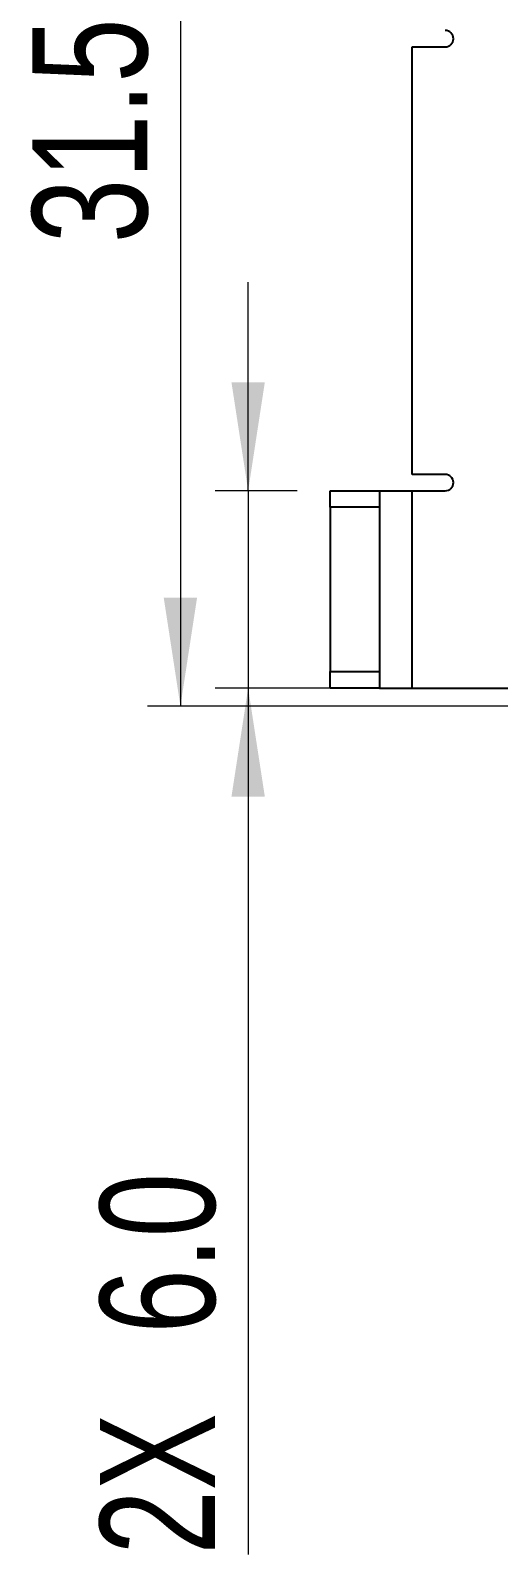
# Model space of a CAD drawing. Header units: millimetres. Extents: x 0 to 420, y 0 to 297.
# Drawn here: x 40.73 to 54.98, y 134.09 to 180.44 of the extents above; entities that cross this region are included whole.
import ezdxf

# ---------------------------------------------------------------- set-up
doc = ezdxf.new("R2010")
doc.units = ezdxf.units.MM
doc.styles.add('SLDTEXTSTYLE1', font='TXT', dxfattribs={"width": 0.75})
doc.dimstyles.new('SLDDIMSTYLE0', dxfattribs={"dimtxt": 3.5, "dimasz": 3.302, "dimexe": 0, "dimexo": 0.0625, "dimgap": 0.875, "dimtad": 1, "dimdec": 1, "dimrnd": 1e-09, "dimzin": 4, "dimdsep": 46, "dimtxsty": 'SLDTEXTSTYLE1', "dimsah": 1, "dimcen": 0.09, "dimadec": 0, "dimazin": 1, "dimtfac": 1, "dimtdec": 1, "dimtmove": 0, "dimatfit": 0, "dimfxl": 1, "dimfrac": 2, "dimtolj": 1, "dimtzin": 12, "dimarcsym": 0})
doc.dimstyles.new('SLDDIMSTYLE2', dxfattribs={"dimtxt": 3.5, "dimasz": 3.302, "dimexe": 0, "dimexo": 0.0625, "dimgap": 0.875, "dimtad": 1, "dimdec": 1, "dimrnd": 1e-09, "dimzin": 12, "dimdsep": 46, "dimtxsty": 'SLDTEXTSTYLE1', "dimsah": 1, "dimcen": 0.09, "dimadec": 0, "dimazin": 3, "dimtfac": 1, "dimtdec": 1, "dimtofl": 0, "dimtmove": 0, "dimatfit": 3, "dimfxl": 1, "dimfrac": 2, "dimtolj": 1, "dimtzin": 12, "dimarcsym": 0})

# ---------------------------------------------------------------- blocks, each defined once
blk = doc.blocks.new('_D_4')
at = {"color": 7, "linetype": 'Continuous', "lineweight": 18}
for p, q in [((55.605, 191.386), (44.297, 191.386)), ((45.297, 191.386), (45.297, 159.886)), ((55.605, 159.886), (44.297, 159.886))]:
    blk.add_line(p, q, dxfattribs=at)
for points in [[(45.297, 191.386), (44.789, 188.084), (45.805, 188.084)], [(45.297, 159.886), (45.805, 163.188), (44.789, 163.188)]]:
    blk.add_solid(points, dxfattribs=at)
at = {"color": 7, "linetype": 'Continuous', "lineweight": 18, "insert": (40.786, 173.97), "char_height": 3.5, "attachment_point": 1, "rotation": 90, "style": 'SLDTEXTSTYLE1'}
blk.add_mtext('31.5', dxfattribs=at)
blk = doc.blocks.new('_D_5')
at = {"color": 7, "linetype": 'Continuous', "lineweight": 18}
for p, q in [((47.359, 166.436), (47.359, 172.786)), ((48.855, 166.436), (46.359, 166.436)), ((47.359, 166.436), (47.359, 160.436)), ((50.355, 160.436), (46.359, 160.436)), ((47.359, 160.436), (47.359, 134.085))]:
    blk.add_line(p, q, dxfattribs=at)
for points in [[(47.359, 166.436), (47.867, 169.738), (46.851, 169.738)], [(47.359, 160.436), (46.851, 157.134), (47.867, 157.134)]]:
    blk.add_solid(points, dxfattribs=at)
at = {"color": 7, "linetype": 'Continuous', "lineweight": 18, "char_height": 3.5, "attachment_point": 1, "rotation": 90, "style": 'SLDTEXTSTYLE1'}
for s, insert in [('6.0', (42.847, 140.808)), ('2X', (42.847, 134.085))]:
    blk.add_mtext(s, dxfattribs=dict(at, insert=insert))

msp = doc.modelspace()

# ---------------------------------------------------------------- linework, layer by layer
at = {"color": 7, "linetype": 'Continuous', "lineweight": 25}
for p, q in [((52.35489, 166.9361), (52.35489, 179.9361)), ((52.35489, 179.9361), (53.35489, 179.9361)), ((53.35489, 166.9361), (52.35489, 166.9361)), ((49.85489, 166.4361), (51.35489, 166.4361)), ((49.85489, 165.9361), (49.85489, 166.4361)), ((51.35489, 166.4361), (51.35489, 165.9361)), ((51.35489, 166.4361), (52.35489, 166.4361)), ((52.35489, 160.4361), (52.35489, 166.4361)), ((52.35489, 166.4361), (53.35489, 166.4361)), ((51.35489, 165.9361), (49.85489, 165.9361)), ((49.85489, 165.9361), (49.85489, 160.9361)), ((51.35489, 165.9361), (51.35489, 160.9361)), ((49.85489, 160.9361), (51.35489, 160.9361)), ((49.85489, 160.4361), (49.85489, 160.9361)), ((51.35489, 160.9361), (51.35489, 160.4361)), ((51.35489, 160.4361), (49.85489, 160.4361)), ((51.35489, 160.4361), (52.35489, 160.4361)), ((52.35489, 160.4361), (56.35489, 160.4361))]:
    msp.add_line(p, q, dxfattribs=at)
for centre in [(53.35489, 180.1861), (53.35489, 166.6861)]:
    msp.add_arc(centre, 0.25, 270, 90, dxfattribs=at)

# ---------------------------------------------------------------- dimensions: what is measured, and where the dimension line sits
at = {"color": 7, "linetype": 'Continuous', "lineweight": 18}
dim = msp.add_linear_dim(base=(45.29725, 159.8861), p1=(56.60489, 191.3861), p2=(56.60489, 159.8861), angle=90, dimstyle='SLDDIMSTYLE2', dxfattribs=at)
dim.commit()
dim.dimension.update_dxf_attribs({"geometry": '_D_4', "text_midpoint": (45.29725, 178.49534), "dimtype": 160})
dim = msp.add_linear_dim(base=(47.35864, 160.4361), p1=(49.85489, 166.4361), p2=(51.35489, 160.4361), angle=90, text='2X <>', dimstyle='SLDDIMSTYLE0', dxfattribs=at)
dim.commit()
dim.dimension.update_dxf_attribs({"geometry": '_D_5', "text_midpoint": (47.35864, 140.67931), "dimtype": 160})

doc.saveas('drawing.dxf')
